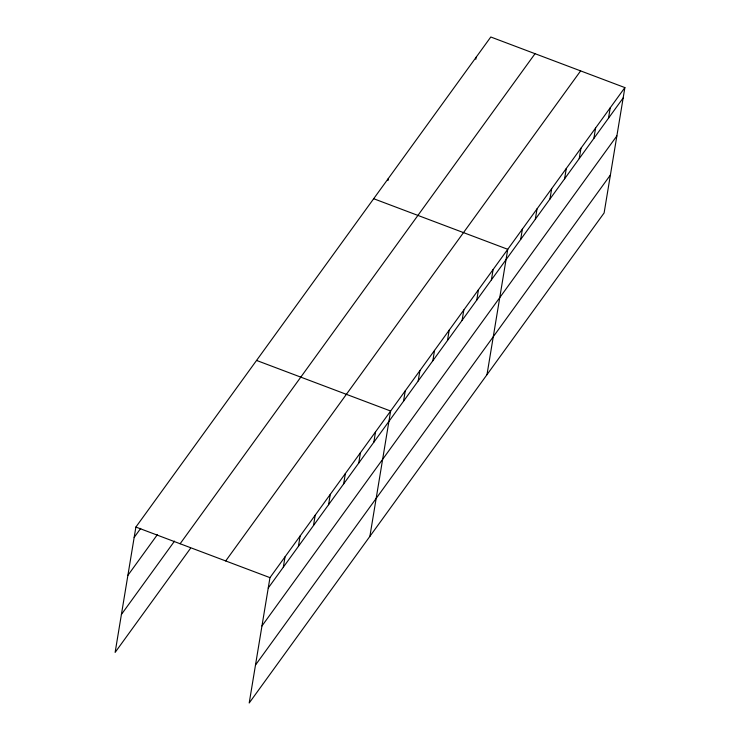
<?xml version="1.0" encoding="UTF-8"?>
<svg xmlns="http://www.w3.org/2000/svg" width="740" height="740" viewBox="0 0 740 740"><rect width="100%" height="100%" fill="white"/><g stroke="black" fill="none" stroke-linecap="round" stroke-linejoin="round"><path stroke-width="1.11" d="M624.875 87.588L269.961 577.644L249.204 703L604.118 212.944L624.875 87.588L490.796 37L135.883 527.056L115.126 652.412L190.55 548.275M283.328 567.182L285.039 556.813M298.414 546.351L300.125 535.982M313.492 525.529L315.212 515.16M328.579 504.699L330.29 494.329M387.973 180.579L388.315 178.506M343.665 483.877L345.377 473.507M358.743 463.046L360.463 452.677M373.829 442.215L375.541 431.846M369.88 536.38L390.628 411.024L256.549 360.436M403.55 401.173L405.27 390.803M418.193 380.961L419.913 370.592M475.811 59.292L476.153 57.211M432.835 360.75L434.546 350.381M447.469 340.529L449.189 330.16M462.112 320.318L463.832 309.949M476.754 300.098L478.466 289.729M491.397 279.887L493.108 269.517M486.994 374.662L507.751 249.306L373.672 198.718M520.673 239.455L522.394 229.085M535.316 219.244L537.027 208.874M549.949 199.023L551.67 188.654M564.592 178.812L566.313 168.442M579.235 158.601L580.956 148.231M593.878 138.38L595.589 128.011M608.511 118.169L610.232 107.8M134.162 537.425L140.72 528.369M127.881 575.369L157.398 534.622M121.406 614.468L174.529 541.125M180.125 543.752L535.038 53.696M225.709 560.948L580.623 70.892M268.241 588.013L623.154 97.958M261.96 625.957L616.873 135.901M255.485 665.057L610.398 175.001M135.883 527.056L269.961 577.644"/></g></svg>
